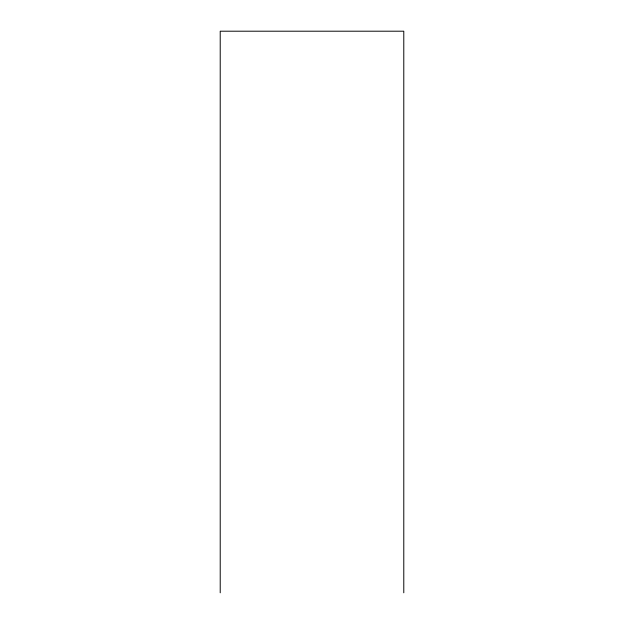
<?xml version="1.0" encoding="UTF-8"?>
<svg xmlns="http://www.w3.org/2000/svg" width="624" height="624" viewBox="0 0 624 624"><rect width="100%" height="100%" fill="white"/><g stroke="black" fill="none" stroke-linecap="round" stroke-linejoin="round"><path stroke-width="0.94" d="M403.783 592.8L403.783 31.2L220.217 31.2L220.217 592.8"/></g></svg>
